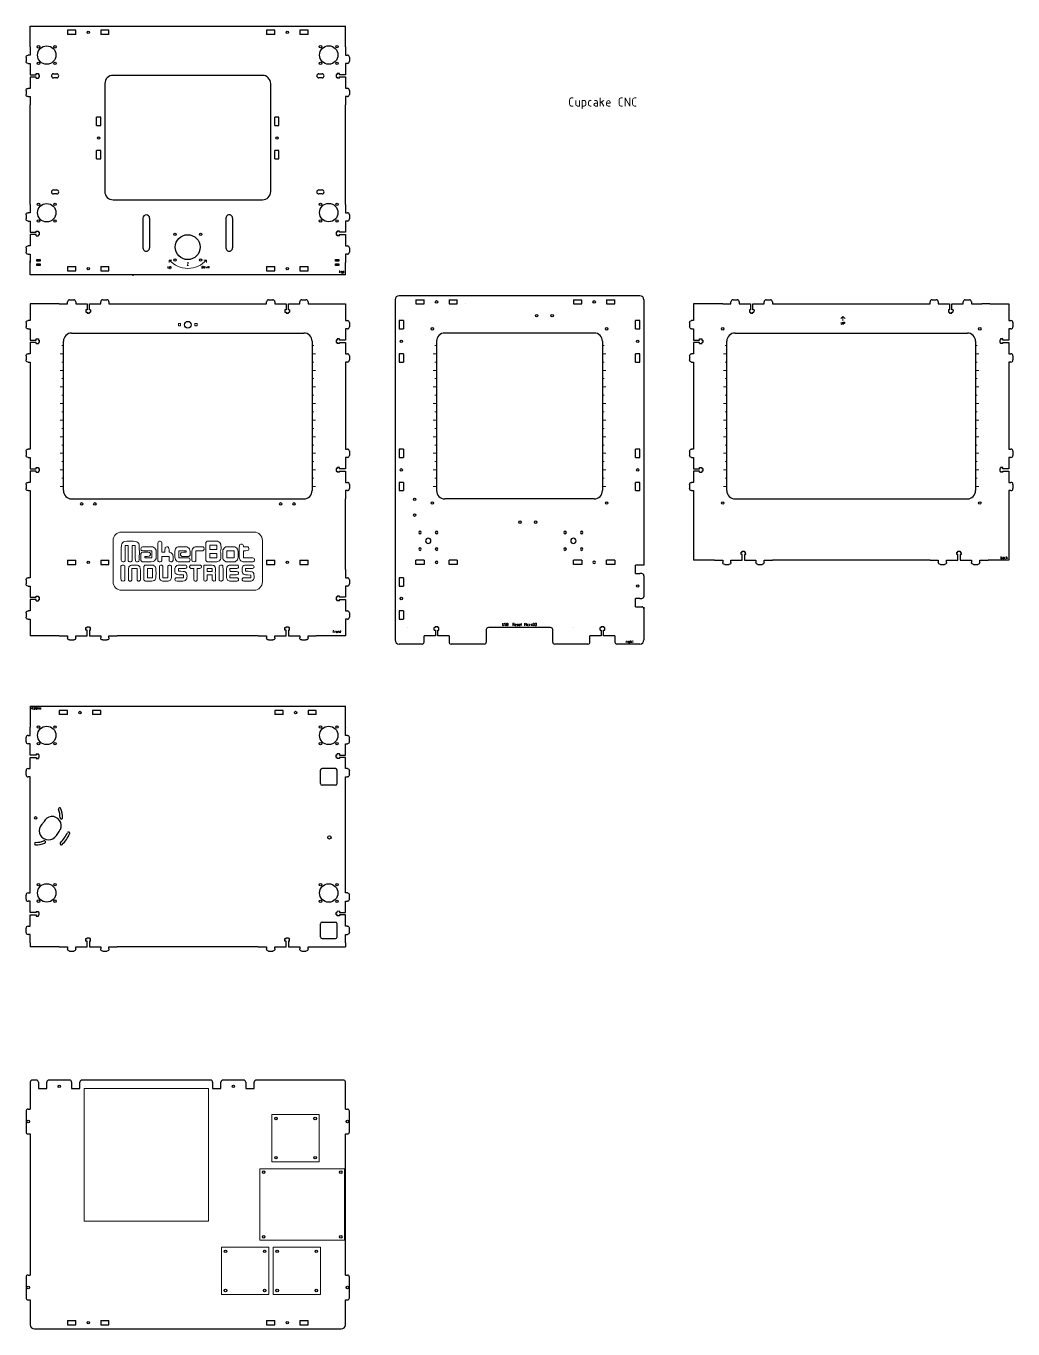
# Model space of a CAD drawing. Header units: millimetres. Extents: x -2490 to 995, y -1001 to 885.
# Drawn here: x -195 to 995, y -1001 to 570 of the extents above; entities that cross this region are included whole.
import ezdxf

# ---------------------------------------------------------------- set-up
doc = ezdxf.new("R2010")
doc.units = ezdxf.units.MM
doc.layers.get('0').update_dxf_attribs({"linetype": 'CONTINUOUS', "lineweight": 25, "true_color": 0x000000})
for name, color, linetype, lineweight, true_color in [('cuts', 7, 'CONTINUOUS', 0, 0x000000), ('Drawings', 1, 'CONTINUOUS', 0, 0xff0000), ('outlines', 4, 'CONTINUOUS', 0, 0x00ffff)]:
    doc.layers.add(name, color=color, linetype=linetype, lineweight=lineweight, true_color=true_color)

# ---------------------------------------------------------------- blocks, each defined once
blk = doc.blocks.new('tgrips')
for p, q in [((0, 0), (10, 0)), ((10, 0), (10, 2.5)), ((12.5, 5), (17.5, 5)), ((20, 2.5), (20, 0)), ((20, 0), (33.6, 0)), ((33.6, 0), (33.6, -7)), ((36.4, -7), (36.4, 0)), ((36.4, 0), (50, 0)), ((50, 0), (50, 2.5)), ((52.5, 5), (57.5, 5)), ((60, 2.5), (60, 0)), ((60, 0), (70, 0)), ((70, 0), (70, 0)), ((32.2, -7), (32.2, -10)), ((33.6, -7), (32.2, -7)), ((32.2, -10), (33.5, -10)), ((33.5, -10), (33.5, -11)), ((33.5, -11), (36.5, -11)), ((37.8, -7), (36.4, -7)), ((36.5, -10), (37.7, -10)), ((36.5, -11), (36.5, -10)), ((37.8, -7), (37.7, -10))]:
    blk.add_line(p, q)
for centre, start, end in [((12.5, 2.5), 90, 180), ((17.5, 2.5), 0, 90), ((52.5, 2.5), 90, 180), ((57.5, 2.5), 0, 90)]:
    blk.add_arc(centre, 2.5, start, end)
blk = doc.blocks.new('bearing hole and guides')
for centre, radius in [((-10, 10), 1.5), ((0, 0), 11.1), ((10, 10), 1.5), ((-10, -10), 1.5), ((10, -10), 1.5)]:
    blk.add_circle(centre, radius)
blk = doc.blocks.new('slot')
for p, q in [((5, 5), (15, 5)), ((5, 5), (5, 0)), ((5, 0), (15, 0)), ((15, 0), (15, 5)), ((45, 5), (45, 0)), ((45, 5), (55, 5)), ((55, 0), (55, 5)), ((45, 0), (55, 0))]:
    blk.add_line(p, q)
blk.add_circle((30, 2.5), 1.5)
blk = doc.blocks.new('m8 holes')
for centre, radius in [((-10, 10), 1.5), ((0, 0), 3.17), ((10, 10), 1.5), ((-10, -10), 1.5), ((10, -10), 1.5)]:
    blk.add_circle(centre, radius)
blk = doc.blocks.new('stepperdriverboardholes')
for centre in [(-23.62, 23.62), (23.62, 23.62), (-23.62, -23.62), (23.62, -23.62)]:
    blk.add_circle(centre, 1.5)
at = {"layer": 'Drawings'}
for p, q in [((28.62, 28.62), (-28.62, 28.62)), ((-28.62, 28.62), (-28.62, -28.62)), ((28.62, -28.62), (28.62, 28.62)), ((-28.62, -28.62), (28.62, -28.62))]:
    blk.add_line(p, q, dxfattribs=at)
blk = doc.blocks.new('magnet_hole')
at = {"layer": 'cuts'}
for p, q in [((-1.37, 1.37), (-1.37, -1.37)), ((1.37, 1.37), (-1.37, 1.37)), ((1.37, -1.37), (1.37, 1.37)), ((-1.37, -1.37), (1.37, -1.37))]:
    blk.add_line(p, q, dxfattribs=at)
blk = doc.blocks.new('swimmer')
blk.add_circle((-10.2, -19.9), 1.5)
blk.add_circle((-10.2, -19.9), 1.5)
blk.add_circle((-10.2, -19.9), 1.5)
for centre, radius, start, end in [((8.3, 19.9), 1.5, 65, 245), ((-10.2, -19.9), 42.3, 45, 65), ((-10.2, -19.9), 45.3, 45, 65), ((-20.8, 9.3), 1.5, 110, 290), ((-10.2, -19.9), 32.5, 90, 110), ((-10.2, -19.9), 29.5, 90, 110), ((-0.9, 0), 11, 65, 245), ((-10.2, 11.1), 1.5, 270, 90), ((5.3, -4.4), 11, 225, 45), ((-10.2, -19.9), 32.9, 45, 65), ((20.8, 11.1), 1.5, 225, 45), ((-10.2, -19.9), 10.9, 45, 65), ((18.9, -9.3), 1.5, 20, 200), ((-10.2, -19.9), 29.5, 0, 20), ((-10.2, -19.9), 32.5, 0, 20), ((20.8, -19.9), 1.5, 180, 0)]:
    blk.add_arc(centre, radius, start, end)

msp = doc.modelspace()

# ---------------------------------------------------------------- linework, layer by layer
for p, q in [((-190, 544.9), (-190, 570)), ((-190, 570), (190, 570)), ((190, 545), (190, 570)), ((-162, 512.4), (-158, 512.4)), ((-158, 507.6), (-162, 507.6)), ((90, 510.6), (-90, 510.6)), ((158, 512.4), (162, 512.4)), ((162, 507.6), (158, 507.6)), ((-100, 500.6), (-100, 370.6)), ((100, 370.6), (100, 500.6)), ((-190, 355), (-190, 474.9)), ((190, 355), (190, 475)), ((-162, 372.4), (-158, 372.4)), ((-158, 367.6), (-162, 367.6)), ((158, 372.4), (162, 372.4)), ((162, 367.6), (158, 367.6)), ((-90, 360.6), (90, 360.6)), ((-54, 338.5), (-54, 302.5)), ((-46, 338.5), (-46, 302.5)), ((46, 338.4), (46, 302.5)), ((54, 338.5), (54, 302.5)), ((-193, 295), (-193, 295)), ((-190, 270), (-190, 287)), ((-182, 286.5), (-182, 288.5)), ((-182, 288.5), (-178, 288.5)), ((-178, 286.5), (-182, 286.5)), ((-182, 281.5), (-182, 283.5)), ((-182, 283.5), (-178, 283.5)), ((-178, 288.5), (-178, 286.5)), ((-178, 283.5), (-178, 281.5)), ((178, 286.5), (178, 288.5)), ((178, 288.5), (182, 288.5)), ((182, 286.5), (178, 286.5)), ((178, 281.5), (178, 283.5)), ((178, 283.5), (182, 283.5)), ((182, 288.5), (182, 286.5)), ((182, 283.5), (182, 281.5)), ((190, 270), (190, 285)), ((190, 270), (-190, 270)), ((-178, 281.5), (-182, 281.5)), ((-157, 270.1), (-157, 270.1)), ((182, 281.5), (178, 281.5)), ((250, 240), (250, -170)), ((545, 245), (255, 245)), ((550, 240), (550, -80)), ((-190, 235), (-190, 225)), ((-155, 235), (-190, 235)), ((-85, 235), (85, 235)), ((155, 235), (157.3, 235)), ((155, 235), (190, 235)), ((190, 235), (190, 225)), ((335, 235), (335, 235)), ((610, 235), (610, 225)), ((633, 235), (610, 235)), ((645, 235), (633, 235)), ((715, 235), (885, 235)), ((955, 235), (957.3, 235)), ((967, 235), (957.3, 235)), ((967, 235), (990, 235)), ((990, 235), (990, 225)), ((990, 223), (990, 215)), ((-150, 10), (-150, 190)), ((-140, 200), (140, 200)), ((150, 190), (150, 10)), ((300, 190), (300, 10)), ((490, 200), (310, 200)), ((500, 190), (500, 10)), ((650, 10), (650, 190)), ((660, 200), (940, 200)), ((950, 190), (950, 10)), ((-190, 155), (-190, 70)), ((190, 155), (190, 70)), ((610, 155), (610, 70)), ((990, 155), (990, 70)), ((-190, 0), (-190, -85)), ((-140, 0), (140, 0)), ((610, 0), (610, -74)), ((660, 0), (940, 0)), ((190, -85), (190, 0)), ((490, 0), (310, 0)), ((990, 0), (990, -74)), ((190, -25), (190, -25)), ((635, -74), (610, -74)), ((645, -74), (645, -74)), ((895, -74), (705, -74)), ((990, -74), (965, -74)), ((540, -90), (540, -80)), ((545, -80), (540, -80)), ((540, -90), (545, -90)), ((550, -80), (545, -80)), ((547.5, -90), (545, -90)), ((550, -92.5), (550, -117.5)), ((545, -120), (540, -120)), ((540, -130), (540, -120)), ((545, -120), (547.5, -120)), ((540, -130), (545, -130)), ((545, -130), (547.5, -130)), ((550, -130.5), (550, -170)), ((-190, -155), (-190, -165)), ((190, -155), (190, -165)), ((265, -155), (265, -155)), ((297.2, -158), (297.2, -155)), ((298.5, -155), (297.2, -155)), ((301.5, -154), (298.5, -154)), ((298.5, -154), (298.5, -155)), ((301.5, -155), (301.5, -154)), ((302.7, -155), (301.5, -155)), ((302.7, -158), (302.7, -155)), ((437.5, -155), (362.5, -155)), ((465, -155), (465, -155)), ((497.2, -158), (497.2, -155)), ((498.5, -155), (497.2, -155)), ((501.5, -154), (498.5, -154)), ((498.5, -154), (498.5, -155)), ((501.5, -155), (501.5, -154)), ((502.7, -155), (501.5, -155)), ((502.7, -158), (502.7, -155)), ((-155, -165), (-190, -165)), ((85, -165), (-85, -165)), ((190, -165), (155, -165)), ((285, -172.5), (285, -165)), ((298.6, -165), (285, -165)), ((297.2, -158), (298.6, -158)), ((298.6, -158), (298.6, -165)), ((301.4, -165), (301.4, -158)), ((301.4, -158), (302.7, -158)), ((315, -165), (301.4, -165)), ((315, -165), (315, -172.5)), ((360, -157.5), (360, -172.5)), ((440, -172.5), (440, -157.5)), ((485, -172.5), (485, -165)), ((498.6, -165), (485, -165)), ((497.2, -158), (498.6, -158)), ((498.6, -158), (498.6, -165)), ((501.4, -165), (501.4, -158)), ((501.4, -158), (502.7, -158)), ((515, -165), (501.4, -165)), ((515, -165), (515, -172.5)), ((282.5, -175), (255, -175)), ((357.5, -175), (317.5, -175)), ((482.5, -175), (442.5, -175)), ((545, -175), (517.5, -175)), ((-190, -250), (-190, -275.1)), ((-190, -250), (190, -250)), ((158.8, -250.1), (158.7, -250.1)), ((190, -275.1), (190, -250)), ((191.7, -275), (191.7, -275)), ((160, -343.1), (160, -327.1)), ((178, -325.1), (162, -325.1)), ((180, -343.1), (180, -327.1)), ((-190, -465), (-190, -345.1)), ((178, -345.1), (162, -345.1)), ((190, -464.9), (190, -345.1)), ((160, -528), (160, -512)), ((162, -510), (178, -510)), ((180, -528), (180, -512)), ((162, -530), (178, -530)), ((-190, -535), (-190, -540)), ((-155, -540), (-190, -540)), ((85, -540), (-85, -540)), ((155, -540), (190, -540)), ((190, -534.9), (190, -540)), ((190, -540), (190, -540)), ((-190, -703), (-190, -735.5)), ((-182.5, -700.5), (-187.5, -700.5)), ((-180, -703), (-180, -710.5)), ((-170, -710.5), (-170, -703)), ((-142.5, -700.5), (-167.5, -700.5)), ((-140, -703), (-140, -710.5)), ((-130, -710.5), (-130, -703)), ((27.5, -700.5), (-127.5, -700.5)), ((30, -703), (30, -710.5)), ((40, -710.5), (40, -703)), ((67.5, -700.5), (42.5, -700.5)), ((70, -703), (70, -710.5)), ((80, -710.5), (80, -703)), ((188, -700.5), (82.5, -700.5)), ((190, -735.5), (190, -702.5)), ((-180, -710.5), (-170, -710.5)), ((-140, -710.5), (-130, -710.5)), ((30, -710.5), (40, -710.5)), ((70, -710.5), (80, -710.5)), ((-195, -738), (-195, -763)), ((-192.5, -735.5), (-190, -735.5)), ((190, -735.5), (192.5, -735.5)), ((195, -763), (195, -738)), ((-192.5, -765.5), (-190, -765.5)), ((-190, -765.5), (-190, -935.5)), ((190, -935.5), (190, -765.5)), ((190, -765.5), (192.5, -765.5)), ((-195, -938), (-195, -963)), ((-192.5, -935.5), (-190, -935.5)), ((190, -935.5), (192.5, -935.5)), ((195, -963), (195, -938)), ((-192.5, -965.5), (-190, -965.5)), ((-190, -965.5), (-190, -995.5)), ((190, -995.5), (190, -965.5)), ((190, -965.5), (192.5, -965.5)), ((-185, -1000.5), (185, -1000.5))]:
    msp.add_line(p, q)
for centre, radius in [((-15.5, 319), 1.5), ((0, 303.5), 15), ((15.5, 319), 1.5), ((-15.5, 288), 1.5), ((15.5, 288), 1.5), ((420.6, 221), 1.5), ((439.4, 221), 1.5), ((0, 210), 4), ((295, 205), 1.5), ((505, 205), 1.5), ((645, 205), 1.5), ((955, 205), 1.5), ((273.5, -0.5), 1.5), ((-128, -6), 1.5), ((-112, -6), 1.5), ((112, -6), 1.5), ((128, -6), 1.5), ((295, -5), 1.5), ((505, -5), 1.5), ((645, -5), 1.5), ((955, -5), 1.5), ((273.5, -19.5), 1.5), ((400.6, -28), 1.5), ((419.4, -28), 1.5), ((542.5, -105), 1.5), ((170.8, -408.1), 2), ((-155, -708), 1.5), ((55, -708), 1.5), ((-192.5, -750.5), 1.5), ((192.5, -750.5), 1.5), ((91.5, -811.5), 1.5), ((184.5, -811.5), 1.5), ((91.5, -889.5), 1.5), ((184.5, -889.5), 1.5), ((-192.5, -950.5), 1.5), ((192.5, -950.5), 1.5)]:
    msp.add_circle(centre, radius)
for centre, radius, start, end in [((-162, 510), 2.4, 90, 270), ((-158, 510), 2.4, 270, 90), ((-90, 500.6), 10, 90, 179.9988), ((90, 500.6), 10, 359.9988, 90), ((158, 510), 2.4, 90, 270), ((162, 510), 2.4, 270, 90), ((-162, 370), 2.4, 90, 270), ((-158, 370), 2.4, 270, 90), ((-90, 370.6), 10, 179.9988, 270), ((90, 370.6), 10, 270, 359.9988), ((158, 370), 2.4, 90, 270), ((162, 370), 2.4, 270, 90), ((-50, 338.5), 4, 0.0087, 179.3265), ((50, 338.5), 4, 0.0087, 180.6897), ((-50, 302.5), 4, 180.0081, 0.0087), ((50, 302.5), 4, 180, 0.0087), ((255, 240), 5, 90, 180), ((545, 240), 5, 0, 90), ((-140, 190), 10, 90, 180), ((140, 190), 10, 0, 90), ((310, 190), 10, 90, 180), ((490, 190), 10, 0, 90), ((660, 190), 10, 90, 180), ((940, 190), 10, 0, 90), ((-140, 10), 10, 180, 270), ((140, 10), 10, 270, 0), ((310, 10), 10, 180, 270), ((490, 10), 10, 270, 0), ((660, 10), 10, 180, 270), ((940, 10), 10, 270, 0), ((547.5, -92.5), 2.5, 0, 90), ((547.5, -117.5), 2.5, 270.3318, 0), ((547.5, -132.5), 2.5, 0, 90), ((362.5, -157.5), 2.5, 90, 180), ((437.5, -157.5), 2.5, 0, 90), ((255, -170), 5, 180, 270), ((282.5, -172.5), 2.5, 270, 0), ((317.5, -172.5), 2.5, 180, 270), ((357.5, -172.5), 2.5, 270, 0), ((442.5, -172.5), 2.5, 180, 270), ((482.5, -172.5), 2.5, 270, 0), ((517.5, -172.5), 2.5, 180, 270), ((545, -170), 5, 270, 0), ((162, -327.1), 2, 90, 180), ((178, -327.1), 2, 0, 90), ((162, -343.1), 2, 180, 270), ((178, -343.1), 2, 270, 0), ((162, -512), 2, 90, 180), ((178, -512), 2, 0, 90), ((162, -528), 2, 180, 270), ((178, -528), 2, 270, 0), ((-187.5, -703), 2.5, 90, 179.9809), ((-182.5, -703), 2.5, 359.9993, 90), ((-167.5, -703), 2.5, 90, 179.9993), ((-142.5, -703), 2.5, 359.9993, 90), ((-127.5, -703), 2.5, 90, 179.9993), ((27.5, -703), 2.5, 359.9993, 90), ((42.5, -703), 2.5, 90, 179.9993), ((67.5, -703), 2.5, 359.9993, 90), ((82.5, -703), 2.5, 90, 179.9993), ((188, -702.5), 2, 360, 90), ((-192.5, -738), 2.5, 90, 179.999), ((192.5, -738), 2.5, 0, 90), ((-192.5, -763), 2.5, 179.999, 270), ((192.5, -763), 2.5, 270, 0), ((-192.5, -938), 2.5, 90, 179.999), ((192.5, -938), 2.5, 0, 90), ((-192.5, -963), 2.5, 179.999, 270), ((192.5, -963), 2.5, 270, 0), ((-185, -995.5), 5, 180, 270), ((185, -995.5), 5, 270, 0)]:
    msp.add_arc(centre, radius, start, end)
at = {"layer": 'Drawings'}
for p, q in [((460.4, 481.2), (460.4, 475.8)), ((464.7, 483.4), (462.5, 483.4)), ((462.5, 473.6), (464.7, 473.6)), ((468, 480.2), (468, 475.3)), ((469.6, 473.6), (472.3, 473.6)), ((472.3, 473.6), (472.3, 480.2)), ((478.3, 480.2), (475.6, 480.2)), ((475.6, 480.2), (475.6, 470.4)), ((475.6, 473.6), (478.3, 473.6)), ((480, 475.3), (480, 478.5)), ((483.2, 478.5), (483.2, 475.3)), ((486.5, 480.2), (484.9, 480.2)), ((484.9, 473.6), (486.5, 473.6)), ((490.3, 480.2), (492.5, 480.2)), ((491.4, 476.9), (494.1, 476.9)), ((494.1, 473.6), (491.4, 473.6)), ((494.1, 478.5), (494.1, 473.6)), ((497.4, 483.4), (497.4, 473.6)), ((497.4, 477.4), (501.7, 480.2)), ((498.8, 478.3), (501.7, 473.6)), ((505, 478), (505, 475.3)), ((505, 476.9), (509.4, 476.9)), ((506.6, 473.6), (509.4, 473.6)), ((509.4, 476.9), (509.4, 478)), ((520, 481.2), (520, 475.8)), ((524.3, 483.4), (522.2, 483.4)), ((522.2, 473.6), (524.3, 473.6)), ((527.6, 473.6), (527.6, 483.4)), ((527.6, 483.4), (533, 473.6)), ((533, 473.6), (533, 483.4)), ((536.3, 481.2), (536.3, 475.8)), ((540.7, 483.4), (538.5, 483.4)), ((538.5, 473.6), (540.7, 473.6)), ((-19.3, 288), (-22.3, 288)), ((-22.3, 288), (-22.3, 285)), ((-0.7, 284.5), (0.9, 284.5)), ((0.9, 284.5), (-0.7, 281.5)), ((19.5, 288), (22.5, 288)), ((22.5, 288), (22.5, 285)), ((-65.6, 269.5), (-66.5, 269.5)), ((-23.9, 280), (-23.9, 278.5)), ((-23.4, 278), (-22.6, 278)), ((-22.6, 278), (-22.6, 280)), ((-20.7, 280), (-21.6, 280)), ((-21.6, 280), (-21.6, 277)), ((-21.6, 278), (-20.7, 278)), ((-20.2, 278.5), (-20.2, 279.5)), ((-0.7, 281.5), (0.9, 281.5)), ((16.9, 278.6), (16.9, 279.6)), ((17.4, 280.1), (18.2, 280.1)), ((18.2, 278.1), (17.4, 278.1)), ((18.2, 281.1), (18.2, 278.1)), ((19.2, 279.5), (19.2, 278.8)), ((20.6, 278.8), (20.6, 279.5)), ((21.6, 280.1), (22.1, 278.1)), ((22.1, 278.1), (22.6, 279.5)), ((22.6, 279.5), (23.1, 278.1)), ((23.1, 278.1), (23.6, 280.1)), ((24.6, 278.1), (24.6, 280.1)), ((24.6, 280.1), (25.4, 280.1)), ((25.9, 279.6), (25.9, 278.1)), ((182.6, 274.4), (183.6, 274.4)), ((183, 275.4), (183, 272.4)), ((184.6, 273.7), (184.6, 273)), ((186, 273), (186, 273.7)), ((187.8, 274.4), (187, 274.4)), ((187, 274.4), (187, 271.4)), ((187, 272.4), (187.8, 272.4)), ((188.3, 272.9), (188.3, 273.9)), ((790, 219.8), (787.5, 217.3)), ((787.8, 213.2), (787.8, 211.1)), ((789.5, 211.1), (789.5, 213.2)), ((790, 214.8), (790, 219.8)), ((790, 219.8), (792.5, 217.3)), ((790.5, 213.2), (791.5, 213.2)), ((790.5, 210.2), (790.5, 213.2)), ((791.5, 211.6), (790.5, 211.6)), ((792.2, 212.6), (792.2, 212.3)), ((-150, 175), (-154, 175)), ((-150, 185), (-152, 185)), ((152, 185), (150, 185)), ((154, 175), (150, 175)), ((300, 175), (296, 175)), ((300, 185), (298, 185)), ((502, 185), (500, 185)), ((504, 175), (500, 175)), ((650, 175), (646, 175)), ((650, 185), (648, 185)), ((952, 185), (950, 185)), ((954, 175), (950, 175)), ((-150, 165), (-152, 165)), ((152, 165), (150, 165)), ((300, 165), (298, 165)), ((502, 165), (500, 165)), ((650, 165), (648, 165)), ((952, 165), (950, 165)), ((-150, 155), (-154, 155)), ((-150, 145), (-152, 145)), ((154, 155), (150, 155)), ((152, 145), (150, 145)), ((300, 155), (296, 155)), ((300, 145), (298, 145)), ((504, 155), (500, 155)), ((502, 145), (500, 145)), ((650, 155), (646, 155)), ((650, 145), (648, 145)), ((954, 155), (950, 155)), ((952, 145), (950, 145)), ((-150, 135), (-154, 135)), ((154, 135), (150, 135)), ((300, 135), (296, 135)), ((504, 135), (500, 135)), ((650, 135), (646, 135)), ((954, 135), (950, 135)), ((-150, 115), (-154, 115)), ((-150, 125), (-152, 125)), ((152, 125), (150, 125)), ((154, 115), (150, 115)), ((300, 115), (296, 115)), ((300, 125), (298, 125)), ((502, 125), (500, 125)), ((504, 115), (500, 115)), ((650, 115), (646, 115)), ((650, 125), (648, 125)), ((952, 125), (950, 125)), ((954, 115), (950, 115)), ((-150, 95), (-154, 95)), ((-150, 105), (-152, 105)), ((152, 105), (150, 105)), ((154, 95), (150, 95)), ((300, 95), (296, 95)), ((300, 105), (298, 105)), ((502, 105), (500, 105)), ((504, 95), (500, 95)), ((650, 95), (646, 95)), ((650, 105), (648, 105)), ((952, 105), (950, 105)), ((954, 95), (950, 95)), ((-150, 85), (-152, 85)), ((152, 85), (150, 85)), ((300, 85), (298, 85)), ((502, 85), (500, 85)), ((650, 85), (648, 85)), ((952, 85), (950, 85)), ((-150, 75), (-154, 75)), ((-150, 65), (-152, 65)), ((154, 75), (150, 75)), ((152, 65), (150, 65)), ((300, 75), (296, 75)), ((300, 65), (298, 65)), ((504, 75), (500, 75)), ((502, 65), (500, 65)), ((650, 75), (646, 75)), ((650, 65), (648, 65)), ((954, 75), (950, 75)), ((952, 65), (950, 65)), ((-150, 55), (-154, 55)), ((154, 55), (150, 55)), ((300, 55), (296, 55)), ((504, 55), (500, 55)), ((650, 55), (646, 55)), ((954, 55), (950, 55)), ((-150, 35), (-154, 35)), ((-150, 45), (-152, 45)), ((152, 45), (150, 45)), ((154, 35), (150, 35)), ((300, 35), (296, 35)), ((300, 45), (298, 45)), ((502, 45), (500, 45)), ((504, 35), (500, 35)), ((650, 35), (646, 35)), ((650, 45), (648, 45)), ((952, 45), (950, 45)), ((954, 35), (950, 35)), ((-150, 25), (-152, 25)), ((152, 25), (150, 25)), ((300, 25), (298, 25)), ((502, 25), (500, 25)), ((650, 25), (648, 25)), ((952, 25), (950, 25)), ((-150, 15), (-154, 15)), ((154, 15), (150, 15)), ((300, 15), (296, 15)), ((504, 15), (500, 15)), ((650, 15), (646, 15)), ((954, 15), (950, 15)), ((-80, -40), (80, -40)), ((-90, -100), (-90, -50)), ((-73.6, -56.1), (-75.4, -56.1)), ((-75.4, -56.1), (-75.4, -65.2)), ((-71.8, -56.1), (-73.6, -56.1)), ((-71.7, -65.4), (-71.8, -56.1)), ((-65.1, -56.1), (-66.9, -56.1)), ((-66.9, -56.1), (-66.9, -65.4)), ((-63.3, -56.1), (-65.1, -56.1)), ((-63.3, -65.2), (-63.3, -56.1)), ((-43.2, -62.5), (-49.4, -62.4)), ((-48.3, -57.6), (-42, -57.7)), ((-43.2, -66.8), (-43.2, -62.5)), ((-42, -57.7), (-40.8, -58.4)), ((-38.9, -60.4), (-38.2, -61.6)), ((-38.2, -61.6), (-38.2, -66.7)), ((-31.1, -59), (-31.1, -64.3)), ((-27.5, -64.3), (-27.5, -61.7)), ((-6.3, -62.5), (-10.7, -62.5)), ((-10.7, -62.5), (-10.7, -66.7)), ((-1.9, -62.5), (-6.3, -62.5)), ((-1.9, -63.4), (-1.9, -62.5)), ((14.2, -62.5), (9.9, -62.5)), ((9.9, -62.5), (9.9, -68.6)), ((21.6, -52.5), (22.4, -51.7)), ((21.6, -63.4), (21.6, -52.5)), ((22.4, -51.7), (23.1, -51)), ((23.1, -51), (29.1, -50.9)), ((30.9, -55.8), (26.7, -55.8)), ((26.7, -55.8), (26.7, -58.4)), ((26.7, -58.4), (26.7, -60.9)), ((26.7, -60.9), (30.9, -60.9)), ((35.2, -55.8), (30.9, -55.8)), ((30.9, -60.9), (35.2, -60.9)), ((35.2, -58.4), (35.2, -55.8)), ((35.2, -60.9), (35.2, -58.4)), ((35.2, -58.4), (35.2, -58.4)), ((39.5, -62.5), (38.9, -63.4)), ((47.2, -62.6), (47.1, -66.8)), ((51.5, -62.6), (47.2, -62.6)), ((55.8, -62.5), (51.5, -62.6)), ((55.8, -66.7), (55.8, -62.5)), ((67.1, -56.5), (67.2, -57.6)), ((69.9, -62.5), (67.1, -62.5)), ((67.1, -62.5), (67.1, -66.8)), ((67.2, -57.6), (69.9, -57.6)), ((90, -50), (90, -100)), ((-79.1, -75.6), (-79.1, -75.6)), ((-71.7, -74.7), (-71.7, -65.4)), ((-70.9, -75.3), (-71.7, -74.7)), ((-67, -74.7), (-67.7, -75.3)), ((-66.9, -65.4), (-67, -74.7)), ((-56.6, -65.7), (-55.9, -65)), ((-56.6, -70.1), (-56.6, -65.7)), ((-56.6, -74.4), (-56.6, -70.1)), ((-55.8, -75.1), (-56.6, -74.4)), ((-55.9, -65), (-55.2, -64.3)), ((-55.1, -75.9), (-55.8, -75.1)), ((-55.8, -75.1), (-55.8, -75.1)), ((-55.2, -64.3), (-50.7, -64.3)), ((-48.9, -75.9), (-55.1, -75.9)), ((-49, -69.2), (-51.7, -69.2)), ((-51.7, -69.2), (-51.7, -70.1)), ((-51.7, -70.1), (-51.7, -71)), ((-51.7, -71), (-47.4, -71)), ((-47.4, -71), (-43.2, -71)), ((-43.2, -71), (-43.2, -66.8)), ((-38.2, -71.9), (-38.9, -73.1)), ((-38.2, -66.7), (-38.2, -71.9)), ((-36.1, -74.7), (-36.1, -63.4)), ((-35.4, -75.3), (-36.1, -74.7)), ((-35.4, -75.3), (-35.4, -75.3)), ((-31.1, -64.3), (-29.3, -64.3)), ((-26.8, -69.2), (-31.1, -69.2)), ((-31.1, -69.2), (-31.1, -71.4)), ((-29.3, -64.3), (-27.5, -64.3)), ((-22.6, -69.2), (-26.8, -69.2)), ((-22.6, -71.6), (-22.6, -69.2)), ((-17.6, -74.3), (-18.4, -75.1)), ((-17.7, -70.9), (-17.6, -74.3)), ((-12.4, -75.4), (-12.4, -75.4)), ((-10.7, -66.7), (-10.7, -71)), ((-10.7, -71), (-4.7, -71)), ((-7.3, -69.3), (-8, -68.6)), ((-3, -69.3), (-7.3, -69.3)), ((-4.6, -64.3), (-1.9, -64.3)), ((1.4, -69.3), (-3, -69.3)), ((-1.9, -64.3), (-1.9, -63.4)), ((2.1, -68.6), (1.4, -69.3)), ((6, -75.6), (6, -75.6)), ((9.8, -74.7), (9.1, -75.3)), ((9.9, -68.6), (9.8, -74.7)), ((21.6, -74.4), (21.6, -63.4)), ((22.5, -75.1), (21.6, -74.4)), ((23.3, -75.9), (22.5, -75.1)), ((22.5, -75.1), (22.5, -75.1)), ((29.6, -75.9), (23.3, -75.9)), ((30.9, -65.8), (26.7, -65.8)), ((26.7, -65.8), (26.7, -68.4)), ((26.7, -68.4), (26.7, -71)), ((26.7, -71), (30.9, -71)), ((35.2, -65.8), (30.9, -65.8)), ((30.9, -71), (35.2, -71)), ((35.2, -68.4), (35.2, -65.8)), ((35.2, -71), (35.2, -68.4)), ((35.2, -68.4), (35.2, -68.4)), ((38.9, -63.4), (39.5, -64.3)), ((45.3, -75.4), (45.3, -75.4)), ((47.1, -66.8), (47, -71)), ((47, -71), (51.4, -71)), ((51.4, -71), (55.8, -71)), ((57, -75.8), (51.7, -75.8)), ((55.8, -71), (55.8, -66.7)), ((55.8, -66.7), (55.8, -66.7)), ((58.1, -75.1), (57, -75.8)), ((65.7, -75.6), (65.7, -75.6)), ((67.1, -66.8), (67.1, -71)), ((67.1, -71), (73.2, -71.1)), ((980.4, -69.2), (980.4, -72.2)), ((981.2, -70.2), (980.4, -70.2)), ((980.4, -72.2), (981.2, -72.2)), ((981.7, -71.7), (981.7, -70.7)), ((982.9, -70.2), (983.6, -70.2)), ((983.2, -71.2), (984.1, -71.2)), ((984.1, -72.2), (983.2, -72.2)), ((984.1, -70.7), (984.1, -72.2)), ((985.1, -70.7), (985.1, -71.7)), ((986.1, -70.2), (985.6, -70.2)), ((985.6, -72.2), (986.1, -72.2)), ((987.1, -69.2), (987.1, -72.2)), ((987.1, -71.1), (988.4, -70.2)), ((987.5, -70.8), (988.4, -72.2)), ((-80.6, -81), (-79.9, -80.4)), ((-80.6, -89.3), (-80.6, -81)), ((-76.6, -80.3), (-75.9, -80.8)), ((-75.9, -80.8), (-75.9, -89.4)), ((-75.9, -89.4), (-75.9, -98)), ((-71.5, -97.8), (-71.5, -90.4)), ((-64.3, -83.9), (-67.4, -83.9)), ((-67.4, -83.9), (-67.4, -90.9)), ((-67.4, -90.9), (-67.4, -97.8)), ((-61.2, -83.9), (-64.3, -83.9)), ((-61.2, -90.9), (-61.2, -83.9)), ((-61.2, -97.8), (-61.2, -90.9)), ((-57.1, -90.6), (-57.1, -97.8)), ((-52.8, -97.9), (-52.9, -90.2)), ((-45.6, -83.9), (-48.6, -83.9)), ((-48.6, -83.9), (-48.6, -89.4)), ((-48.6, -89.4), (-48.6, -95)), ((-42.7, -83.9), (-45.6, -83.9)), ((-42.7, -89.4), (-42.7, -83.9)), ((-42.7, -95), (-42.7, -89.4)), ((-42.7, -89.4), (-42.7, -89.4)), ((-34.2, -81), (-33.5, -80.4)), ((-34.2, -88.3), (-34.2, -81)), ((-30.7, -80.4), (-30, -81)), ((-30, -81), (-30, -88)), ((-30, -88), (-30, -95)), ((-23.9, -81), (-23.2, -80.4)), ((-23.9, -88), (-23.9, -81)), ((-23.9, -95), (-23.9, -88)), ((-20.4, -80.4), (-19.7, -81)), ((-19.7, -81), (-19.7, -88.3)), ((-6.9, -83.9), (-11.2, -83.9)), ((-11.2, -83.9), (-11.2, -85.6)), ((-11.2, -85.6), (-11.2, -87.2)), ((-11.2, -87.2), (-8.2, -87.2)), ((-5.3, -91.6), (-8.2, -91.6)), ((-5.3, -93.3), (-5.3, -91.6)), ((-5.3, -95), (-5.3, -93.3)), ((7.3, -83.9), (5.2, -83.8)), ((7.3, -90.9), (7.3, -83.9)), ((7.3, -97.8), (7.3, -90.9)), ((13.1, -83.9), (11.5, -83.9)), ((11.5, -83.9), (11.5, -90.9)), ((11.5, -90.9), (11.5, -97.8)), ((19.2, -88.9), (19.2, -79.8)), ((19.2, -79.8), (24.7, -79.8)), ((19.2, -98), (19.2, -88.9)), ((26.4, -83.9), (23.3, -83.9)), ((23.3, -83.9), (23.3, -85.7)), ((23.3, -85.7), (23.3, -87.5)), ((23.3, -87.5), (26.3, -87.4)), ((26.4, -91.6), (23.3, -91.6)), ((23.3, -91.6), (23.3, -94.7)), ((26.3, -87.4), (29.4, -87.4)), ((29.5, -83.9), (26.4, -83.9)), ((29.5, -91.6), (26.4, -91.6)), ((29.4, -85.6), (29.5, -83.9)), ((29.4, -87.4), (29.4, -85.6)), ((29.4, -85.6), (29.4, -85.6)), ((29.5, -94.7), (29.5, -91.6)), ((42.6, -89.6), (42.6, -97.6)), ((55.4, -83.9), (50.9, -83.9)), ((50.9, -83.9), (50.9, -85.6)), ((50.9, -85.6), (51, -87.4)), ((51, -91.5), (50.9, -93.2)), ((50.9, -93.2), (50.9, -95)), ((51, -87.4), (55.7, -87.5)), ((55.6, -91.4), (51, -91.5)), ((73.9, -83.9), (69.7, -83.9)), ((69.7, -83.9), (69.7, -85.6)), ((69.7, -85.6), (69.7, -87.2)), ((69.7, -87.2), (72.9, -87.2)), ((75.9, -91.7), (72.2, -91.6)), ((75.9, -93.3), (75.9, -91.7)), ((75.9, -95), (75.9, -93.3)), ((-79.4, -98.8), (-79.4, -98.8)), ((-75.9, -98), (-76.6, -98.6)), ((-70.9, -98.5), (-71.5, -97.8)), ((-70.9, -98.5), (-70.9, -98.5)), ((-67.4, -97.8), (-68, -98.5)), ((-60.6, -98.5), (-61.2, -97.8)), ((-57.1, -97.8), (-57.7, -98.5)), ((-52.1, -98.5), (-52.8, -97.9)), ((-52.1, -98.5), (-52.1, -98.5)), ((-48.6, -95), (-45.6, -95)), ((-45.6, -95), (-42.7, -95)), ((-31.9, -98.5), (-31.9, -98.5)), ((-30, -95), (-26.9, -95)), ((-26.9, -95), (-23.9, -95)), ((-14.6, -98.8), (-14.6, -98.8)), ((-9.5, -95), (-5.3, -95)), ((8, -98.5), (7.3, -97.8)), ((8, -98.5), (8, -98.5)), ((11.5, -97.8), (10.8, -98.5)), ((19.9, -98.6), (19.2, -98)), ((19.9, -98.6), (19.9, -98.6)), ((38.9, -98.8), (38.9, -98.8)), ((42.6, -97.6), (41.9, -98.3)), ((49.1, -98.5), (49.1, -98.5)), ((50.9, -95), (55.4, -95)), ((66.3, -98.6), (66.3, -98.6)), ((71.4, -95), (75.9, -95)), ((80, -110), (-80, -110)), ((379.5, -149.8), (379.5, -152)), ((381.2, -152), (381.2, -149.8)), ((382.5, -151.1), (383.5, -151.5)), ((384.8, -152.8), (384.8, -149.8)), ((384.8, -149.8), (385.7, -149.8)), ((384.8, -151.1), (385.7, -151.1)), ((385.7, -152.8), (384.8, -152.8)), ((386.5, -151.9), (386.5, -152)), ((392, -152.8), (392, -149.8)), ((392, -149.8), (393, -149.8)), ((393, -151.5), (392, -151.5)), ((393, -151.5), (393.7, -152.8)), ((393.7, -150.5), (393.7, -150.8)), ((394.7, -151.5), (394.7, -152.3)), ((394.7, -151.8), (396, -151.8)), ((395.2, -152.8), (396, -152.8)), ((396, -151.8), (396, -151.5)), ((397.3, -151.7), (398.1, -152)), ((399.3, -151.5), (399.3, -152.3)), ((399.3, -151.8), (400.7, -151.8)), ((399.8, -152.8), (400.7, -152.8)), ((400.7, -151.8), (400.7, -151.5)), ((401.7, -150.8), (402.7, -150.8)), ((402, -149.8), (402, -152.8)), ((405.9, -152.8), (405.9, -149.8)), ((405.9, -149.8), (406.9, -151.5)), ((406.9, -151.5), (407.9, -149.8)), ((407.9, -149.8), (407.9, -152.8)), ((408.9, -150), (408.9, -149.8)), ((408.9, -152.8), (408.9, -150.8)), ((409.9, -151.3), (409.9, -152.3)), ((410.9, -150.8), (410.4, -150.8)), ((410.4, -152.8), (410.9, -152.8)), ((411.9, -152.8), (411.9, -150.8)), ((411.9, -150.8), (412.6, -150.8)), ((413.9, -151.5), (413.9, -152.1)), ((415.2, -152.1), (415.2, -151.5)), ((416.6, -151.1), (417.6, -151.5)), ((419.9, -149.8), (418.9, -149.8)), ((418.9, -149.8), (418.9, -152.8)), ((418.9, -152.8), (419.9, -152.8)), ((420.6, -152.1), (420.6, -150.5)), ((175.2, -159.5), (176.2, -159.5)), ((175.5, -161.5), (175.5, -159)), ((176, -158.5), (176.2, -158.5)), ((177.2, -161.5), (177.2, -159.5)), ((177.2, -159.5), (177.8, -159.5)), ((179.2, -160.2), (179.2, -160.8)), ((180.5, -160.8), (180.5, -160.2)), ((181.5, -161.5), (181.5, -159.5)), ((181.5, -159.5), (182.3, -159.5)), ((182.8, -160), (182.8, -161.5)), ((183.8, -159.5), (184.8, -159.5)), ((184.2, -158.5), (184.2, -161.5)), ((528.5, -173.5), (528.5, -171.5)), ((528.5, -171.5), (529.1, -171.5)), ((530.5, -170.6), (530.5, -170.5)), ((530.5, -173.5), (530.5, -171.5)), ((531.5, -172), (531.5, -173)), ((532.8, -171.5), (532, -171.5)), ((532.8, -174), (532.8, -171.5)), ((533.8, -170.5), (533.8, -173.5)), ((533.8, -171.5), (534.6, -171.5)), ((535.1, -172), (535.1, -173.5)), ((536.1, -171.5), (537.1, -171.5)), ((536.5, -170.5), (536.5, -173.5)), ((531.5, -174.5), (532.3, -174.5)), ((532, -173.5), (532.8, -173.5)), ((-187.6, -251.3), (-188.5, -251.3)), ((-187.1, -252.3), (-188.5, -252.3)), ((-188.5, -252.3), (-188.5, -252.6)), ((-187.1, -252.6), (-187.1, -251.8)), ((-185.8, -254.3), (-185.8, -251.6)), ((-184.8, -254.3), (-184.8, -251.3)), ((-184.8, -251.3), (-184, -251.3)), ((-184, -253.3), (-184.8, -253.3)), ((-183.5, -251.8), (-183.5, -252.8)), ((-182.5, -254.3), (-182.5, -251.3)), ((-182.5, -251.3), (-181.6, -251.3)), ((-181.6, -253.3), (-182.5, -253.3)), ((-181.1, -251.8), (-181.1, -252.8)), ((-180.1, -251.3), (-180.1, -253.3)), ((-180.1, -254.1), (-180.1, -254.3)), ((-179.1, -252.8), (-179.1, -251.3)), ((-177.1, -253.3), (-178.6, -253.3)), ((-178.1, -253.3), (-178.1, -251.3)), ((-177.1, -251.3), (-177.1, -253.3))]:
    msp.add_line(p, q, dxfattribs=at)
for centre, radius, start, end in [((462.5, 481.2), 2.18, 90, 180), ((462.5, 475.8), 2.18, 180, 270), ((469.6, 475.3), 1.63, 180, 270), ((478.3, 478.5), 1.63, 0, 90), ((478.3, 475.3), 1.63, 270, 0), ((484.9, 478.5), 1.63, 90, 180), ((484.9, 475.3), 1.63, 180, 270), ((491.4, 475.3), 1.63, 90, 270), ((492.5, 478.5), 1.63, 0, 90), ((507.2, 478), 2.18, 0, 180), ((506.6, 475.3), 1.63, 180, 270), ((522.2, 481.2), 2.18, 90, 180), ((522.2, 475.8), 2.18, 180, 270), ((538.5, 481.2), 2.18, 90, 180), ((538.5, 475.8), 2.18, 180, 270), ((0.1, 308), 30.1, 221.8181, 318.1819), ((-23.4, 278.5), 0.5, 180, 270), ((-20.7, 279.5), 0.5, 360, 90), ((-20.7, 278.5), 0.5, 270, 360), ((17.4, 279.6), 0.5, 90, 180), ((17.4, 278.6), 0.5, 180, 270), ((19.9, 279.5), 0.667, 360, 180), ((19.9, 278.8), 0.667, 180, 360), ((25.4, 279.6), 0.5, 360, 90), ((185.3, 273.7), 0.667, 360, 180), ((185.3, 273), 0.667, 180, 360), ((187.8, 273.9), 0.5, 360, 90), ((187.8, 272.9), 0.5, 270, 360), ((788.7, 211.1), 0.833, 180, 0), ((791.5, 212.6), 0.667, 0, 90), ((791.5, 212.3), 0.667, 270, 0), ((-80, -50), 10, 90, 180), ((80, -50), 10, 0, 90), ((981.2, -70.7), 0.5, 0, 90), ((981.2, -71.7), 0.5, 270, 0), ((983.2, -71.7), 0.5, 90, 270), ((983.6, -70.7), 0.5, 0, 90), ((985.6, -70.7), 0.5, 90, 180), ((985.6, -71.7), 0.5, 180, 270), ((-80, -100), 10, 180, 270), ((80, -100), 10, 270, 0), ((380.3, -152), 0.833, 180, 0), ((382.8, -150.5), 0.667, 90, 243), ((383.2, -150.6), 2.21, 243.1, 270), ((382.8, -152), 2.21, 63.07, 90), ((383.2, -152.1), 0.667, 270, 62.98), ((385.7, -150.5), 0.667, 270, 90), ((385.7, -151.9), 0.8, 0, 90), ((385.7, -152), 0.8, 270, 0), ((393, -150.5), 0.667, 0, 90), ((393, -150.8), 0.667, 270, 0), ((395.3, -151.5), 0.667, 0, 180), ((395.2, -152.3), 0.5, 180, 270), ((397.4, -151.3), 0.4, 108.3, 247.8), ((397.6, -151.5), 1.35, 243.1, 288.3), ((397.7, -152.2), 1.35, 63.1, 108.3), ((397.9, -152.4), 0.4, 288.3, 67.79), ((400, -151.5), 0.667, 0, 180), ((399.8, -152.3), 0.5, 180, 270), ((410.4, -151.3), 0.5, 90, 180), ((410.4, -152.3), 0.5, 180, 270), ((412.6, -151.1), 0.333, 0, 90), ((414.6, -151.5), 0.667, 0, 180), ((414.6, -152.1), 0.667, 180, 0), ((416.9, -150.5), 0.667, 90, 243), ((417.2, -150.6), 2.21, 243.1, 270), ((416.9, -152), 2.21, 63.07, 90), ((417.2, -152.1), 0.667, 270, 62.98), ((419.9, -150.5), 0.667, 0, 90), ((419.9, -152.1), 0.667, 270, 0), ((176, -159), 0.5, 90, 180), ((177.8, -159.8), 0.333, 0, 90), ((179.8, -160.2), 0.667, 0, 180), ((179.8, -160.8), 0.667, 180, 0), ((182.3, -160), 0.5, 0, 90), ((529.1, -171.8), 0.333, 0, 90), ((532, -172), 0.5, 90, 180), ((534.6, -172), 0.5, 0, 90), ((532, -173), 0.5, 180, 270), ((532.3, -174), 0.5, 270, 0), ((-187.8, -252.6), 0.667, 180, 0), ((-187.6, -251.8), 0.5, 0, 90), ((-186.1, -251.6), 0.333, 0, 90), ((-184, -251.8), 0.5, 0, 90), ((-184, -252.8), 0.5, 270, 0), ((-181.6, -251.8), 0.5, 0, 90), ((-181.6, -252.8), 0.5, 270, 0), ((-178.6, -252.8), 0.5, 180, 270)]:
    msp.add_arc(centre, radius, start, end, dxfattribs=at)
for points in [[(-80.3, -65.1), (-80.3, -55.2), (-80.2, -54.4), (-78.7, -52.8)], [(-78.7, -52.8), (-77.1, -51.1), (-76.2, -50.9), (-69.3, -50.9)], [(-69.3, -50.9), (-62.7, -50.9), (-61.7, -51.1), (-60.1, -52.6)], [(-60.1, -52.6), (-58.5, -54.2), (-58.4, -54.9), (-58.4, -64.9)], [(-56.1, -61.8), (-56.6, -61.1), (-56.7, -59.8), (-56.3, -58.8)], [(-56.3, -58.8), (-55.8, -57.7), (-55, -57.6), (-48.3, -57.6)], [(-49.4, -62.4), (-55.6, -62.4), (-55.6, -62.4), (-56.1, -61.8)], [(-40.8, -58.4), (-40, -58.9), (-39.3, -59.6), (-38.9, -60.4)], [(-36.1, -63.4), (-36.1, -52.8), (-36.1, -52.2), (-35.6, -51.7)], [(-35.6, -51.7), (-34.9, -50.9), (-33.5, -50.7), (-32.5, -51.2)], [(-32.5, -51.2), (-31.2, -51.8), (-31.1, -52.8), (-31.1, -59)], [(-27.5, -61.7), (-27.5, -60.3), (-27.3, -58.9), (-27.2, -58.6)], [(-27.2, -58.6), (-26.6, -57.5), (-24.1, -57.3), (-23.2, -58.4)], [(-23.2, -58.4), (-22.8, -58.8), (-22.7, -59.4), (-22.6, -61.6)], [(-22.6, -61.6), (-22.5, -64.2), (-22.5, -64.3), (-22, -64.3)], [(-15.6, -66.7), (-15.6, -61.4), (-15.4, -60.5), (-13.9, -59.1)], [(-13.9, -59.1), (-12.6, -57.8), (-11.3, -57.6), (-6.5, -57.6)], [(-6.5, -57.6), (-1.2, -57.6), (-0.2, -57.8), (1.3, -59.3)], [(1.3, -59.3), (2.7, -60.6), (3, -62.2), (2.9, -65.5)], [(4.8, -67.5), (4.9, -63.1), (5, -61.7), (5.3, -60.9)], [(5.3, -60.9), (5.8, -59.7), (7.6, -58.2), (8.8, -57.9)], [(8.8, -57.9), (10.2, -57.5), (17.8, -57.5), (18.5, -57.9)], [(19.1, -61.9), (18.5, -62.5), (18.4, -62.5), (14.2, -62.5)], [(18.5, -57.9), (19.4, -58.4), (19.7, -58.9), (19.7, -60.1)], [(19.7, -60.1), (19.7, -61), (19.6, -61.4), (19.1, -61.9)], [(29.1, -50.9), (35.9, -50.9), (36.8, -51), (38.3, -52.3)], [(38.3, -52.3), (39.8, -53.8), (40.1, -54.5), (40.1, -58.3)], [(40.1, -58.3), (40.1, -61.4), (40, -61.7), (39.5, -62.5)], [(42.4, -72.1), (42, -70.8), (42.1, -62.7), (42.4, -61.4)], [(42.4, -61.4), (42.8, -60.1), (44.5, -58.3), (45.9, -57.9)], [(45.9, -57.9), (47.3, -57.5), (55.5, -57.5), (56.9, -57.9)], [(56.9, -57.9), (58.4, -58.3), (60, -60), (60.4, -61.5)], [(60.4, -61.5), (60.6, -62.3), (60.7, -64.1), (60.6, -67.4)], [(62.1, -64), (62.1, -59.9), (62.2, -56.1), (62.3, -55.7)], [(62.3, -55.7), (62.7, -54.3), (65.4, -53.8), (66.5, -55)], [(66.5, -55), (66.7, -55.3), (67, -56), (67.1, -56.5)], [(69.9, -57.6), (72.5, -57.7), (72.6, -57.8), (73.2, -58.5)], [(73.2, -61.6), (72.6, -62.3), (72.5, -62.4), (69.9, -62.5)], [(73.2, -58.5), (73.6, -58.9), (73.8, -59.5), (73.8, -60)], [(73.8, -60), (73.8, -60.6), (73.6, -61.2), (73.2, -61.6)], [(-79.1, -75.6), (-80.2, -75), (-80.3, -74.1), (-80.3, -65.1)], [(-75.6, -74.7), (-75.9, -75.7), (-78.1, -76.2), (-79.1, -75.6)], [(-75.4, -65.2), (-75.4, -70.2), (-75.5, -74.5), (-75.6, -74.7)], [(-67.7, -75.3), (-68.7, -76.1), (-70, -76.1), (-70.9, -75.3)], [(-63.1, -74.7), (-63.2, -74.5), (-63.3, -70.2), (-63.3, -65.2)], [(-59.6, -75.6), (-60.7, -76.2), (-62.8, -75.7), (-63.1, -74.7)], [(-58.4, -64.9), (-58.4, -74.1), (-58.5, -75), (-59.6, -75.6)], [(-50.7, -64.3), (-46.3, -64.3), (-46.2, -64.3), (-45.6, -64.9)], [(-45.6, -68.3), (-46.2, -69), (-46.3, -69.1), (-49, -69.2)], [(-38.9, -73.1), (-40.4, -75.7), (-41.2, -75.9), (-48.9, -75.9)], [(-45.6, -64.9), (-44.8, -65.8), (-44.7, -67.3), (-45.6, -68.3)], [(-31.4, -74.5), (-32.1, -76), (-34.1, -76.4), (-35.4, -75.3)], [(-31.1, -71.4), (-31.1, -72.7), (-31.2, -73.9), (-31.4, -74.5)], [(-21.4, -75.6), (-22.3, -75.2), (-22.6, -74.3), (-22.6, -71.6)], [(-22, -64.3), (-20.8, -64.3), (-19.3, -65.3), (-18.5, -66.4)], [(-18.4, -75.1), (-19.2, -76), (-20.2, -76.1), (-21.4, -75.6)], [(-18.5, -66.4), (-17.8, -67.4), (-17.8, -67.7), (-17.7, -70.9)], [(-14.1, -74.2), (-15.4, -72.8), (-15.6, -72), (-15.6, -66.7)], [(-12.4, -75.4), (-12.9, -75.1), (-13.7, -74.6), (-14.1, -74.2)], [(-5, -75.9), (-10.6, -75.9), (-11.5, -75.8), (-12.4, -75.4)], [(-8, -68.6), (-9, -67.7), (-9, -66.1), (-8.1, -65.1)], [(-8.1, -65.1), (-7.4, -64.5), (-7.2, -64.4), (-4.6, -64.3)], [(2.1, -75.3), (1.4, -75.9), (1.4, -75.9), (-5, -75.9)], [(-4.7, -71), (1.4, -71), (1.4, -71), (2.1, -71.6)], [(2.9, -65.5), (2.8, -67.7), (2.8, -68), (2.1, -68.6)], [(2.1, -71.6), (2.7, -72.1), (2.8, -72.4), (2.8, -73.4)], [(2.8, -73.4), (2.8, -74.4), (2.7, -74.8), (2.1, -75.3)], [(6, -75.6), (4.9, -75), (4.7, -73.8), (4.8, -67.5)], [(9.1, -75.3), (8.3, -76), (7.1, -76.1), (6, -75.6)], [(37.2, -75.2), (35.9, -75.9), (35.8, -75.9), (29.6, -75.9)], [(39.2, -73.5), (38.7, -74.2), (38, -74.8), (37.2, -75.2)], [(40, -68.8), (39.9, -72.3), (39.9, -72.5), (39.2, -73.5)], [(39.5, -64.3), (40.1, -65.2), (40.1, -65.4), (40, -68.8)], [(45.3, -75.4), (44, -74.8), (42.8, -73.4), (42.4, -72.1)], [(51.7, -75.8), (47, -75.9), (46.3, -75.9), (45.3, -75.4)], [(59.8, -73.3), (59.5, -73.9), (58.7, -74.7), (58.1, -75.1)], [(60.6, -67.4), (60.6, -72.1), (60.5, -72.2), (59.8, -73.3)], [(62.7, -72.8), (62.1, -71.7), (62.1, -71.3), (62.1, -64)], [(65.7, -75.6), (64.4, -75.1), (63.2, -74.1), (62.7, -72.8)], [(73, -75.8), (68.9, -75.9), (66.2, -75.8), (65.7, -75.6)], [(80, -75.2), (79.5, -75.8), (79.5, -75.8), (73, -75.8)], [(73.2, -71.1), (79.2, -71.1), (79.2, -71.1), (79.9, -71.8)], [(79.9, -71.8), (80.7, -72.5), (80.8, -74.2), (80, -75.2)], [(-80.3, -98.1), (-80.5, -97.8), (-80.6, -94.7), (-80.6, -89.3)], [(-79.9, -80.4), (-79.1, -79.6), (-77.6, -79.5), (-76.6, -80.3)], [(-71.5, -90.4), (-71.5, -83.2), (-71.5, -83), (-70.9, -82)], [(-70.9, -82), (-70.6, -81.3), (-69.9, -80.7), (-69.2, -80.4)], [(-69.2, -80.4), (-68.2, -79.8), (-67.8, -79.8), (-64.4, -79.8)], [(-64.4, -79.8), (-60.5, -79.8), (-59.7, -79.9), (-58.5, -81)], [(-58.5, -81), (-57.2, -82.3), (-57.1, -82.7), (-57.1, -90.6)], [(-52.9, -90.2), (-53, -85.9), (-52.9, -82.1), (-52.8, -81.6)], [(-52.8, -81.6), (-52.8, -81.2), (-52.4, -80.6), (-52.1, -80.3)], [(-52.1, -80.3), (-51.6, -79.8), (-51.2, -79.8), (-46.7, -79.8)], [(-46.7, -79.8), (-41.4, -79.8), (-40.7, -79.9), (-39.5, -81.3)], [(-39.5, -81.3), (-38.4, -82.5), (-38.3, -83.6), (-38.3, -89.4)], [(-38.3, -89.4), (-38.3, -95.3), (-38.4, -96.3), (-39.5, -97.6)], [(-33.6, -96.8), (-34.1, -95.7), (-34.2, -95.5), (-34.2, -88.3)], [(-33.5, -80.4), (-33.1, -80), (-32.6, -79.8), (-32.1, -79.8)], [(-32.1, -79.8), (-31.6, -79.8), (-31.1, -80), (-30.7, -80.4)], [(-23.2, -80.4), (-22.8, -80), (-22.3, -79.8), (-21.8, -79.8)], [(-21.8, -79.8), (-21.3, -79.8), (-20.8, -80), (-20.4, -80.4)], [(-19.7, -88.3), (-19.7, -95.4), (-19.7, -95.7), (-20.3, -96.8)], [(-15.5, -85.7), (-15.5, -82.8), (-15.2, -82), (-14, -80.9)], [(-15, -89.3), (-15.4, -88.5), (-15.5, -87.9), (-15.5, -85.7)], [(-8.2, -91.6), (-12.6, -91.6), (-13.8, -91.2), (-15, -89.3)], [(-14, -80.9), (-13, -79.9), (-12.1, -79.8), (-7.1, -79.8)], [(-8.2, -87.2), (-6.5, -87.2), (-4.7, -87.4), (-4.1, -87.5)], [(-7.1, -79.8), (-2.8, -79.8), (-2.2, -79.8), (-1.7, -80.2)], [(-1.8, -83.3), (-2.5, -83.9), (-2.6, -83.9), (-6.9, -83.9)], [(-4.1, -87.5), (-2.8, -87.9), (-1.6, -89.2), (-1.2, -90.5)], [(-1.7, -80.2), (-0.8, -81), (-0.8, -82.5), (-1.8, -83.3)], [(-1.2, -90.5), (-0.8, -91.7), (-0.8, -94.8), (-1.2, -96)], [(2.7, -83.1), (1.9, -82.2), (2, -81), (2.9, -80.3)], [(5.2, -83.8), (3.4, -83.8), (3.1, -83.7), (2.7, -83.1)], [(2.9, -80.3), (3.5, -79.8), (3.9, -79.8), (9.4, -79.8)], [(9.4, -79.8), (14.1, -79.8), (15.3, -79.8), (15.8, -80.1)], [(15.4, -83.6), (15.1, -83.8), (14, -83.9), (13.1, -83.9)], [(15.8, -80.1), (16.9, -80.9), (16.7, -83), (15.4, -83.6)], [(24.7, -79.8), (29.9, -79.8), (30.2, -79.8), (31.3, -80.4)], [(31.3, -80.4), (33, -81.2), (33.6, -82.6), (33.6, -85.4)], [(33.2, -88.5), (32.9, -89.3), (32.9, -89.5), (33.3, -90.3)], [(33.6, -85.4), (33.6, -86.7), (33.5, -87.9), (33.2, -88.5)], [(33.3, -90.3), (33.6, -91), (33.6, -91.8), (33.6, -94.6)], [(38, -97.9), (37.7, -97.2), (37.6, -82.2), (37.9, -81.1)], [(37.9, -81.1), (38.2, -80), (40.1, -79.4), (41.4, -80)], [(41.4, -80), (42.6, -80.6), (42.6, -81.1), (42.6, -89.6)], [(46.8, -89.4), (46.8, -83.5), (46.8, -83.2), (47.3, -82.1)], [(47.4, -96.8), (46.8, -95.7), (46.8, -95.4), (46.8, -89.4)], [(47.3, -82.1), (47.8, -81.2), (48.2, -80.8), (49.1, -80.3)], [(49.1, -80.3), (50.2, -79.8), (50.6, -79.8), (55.2, -79.8)], [(55.2, -79.8), (59.8, -79.8), (60.2, -79.8), (60.7, -80.3)], [(60.5, -83.4), (59.9, -83.8), (59.5, -83.9), (55.4, -83.9)], [(61.2, -89.6), (61.2, -91.2), (60.9, -91.3), (55.6, -91.4)], [(55.7, -87.5), (61, -87.6), (61.2, -87.7), (61.2, -89.6)], [(60.7, -80.3), (61.5, -81.1), (61.4, -82.7), (60.5, -83.4)], [(65.7, -85.7), (65.7, -82.1), (65.9, -81.6), (67.5, -80.4)], [(66.3, -89.7), (65.8, -89.1), (65.7, -88.7), (65.7, -85.7)], [(72.2, -91.6), (68.2, -91.5), (67.4, -91.2), (66.3, -89.7)], [(67.5, -80.4), (68.1, -79.9), (68.6, -79.9), (73.4, -79.8)], [(72.9, -87.2), (77.3, -87.3), (78.5, -87.8), (79.5, -89.9)], [(73.4, -79.8), (77.6, -79.7), (78.6, -79.8), (79.1, -80.1)], [(78.8, -83.6), (78.4, -83.8), (76.6, -83.9), (73.9, -83.9)], [(79.1, -80.1), (80.3, -80.9), (80.1, -83), (78.8, -83.6)], [(79.5, -89.9), (80.1, -91.2), (80.2, -95.1), (79.7, -96.3)], [(-79.4, -98.8), (-79.7, -98.7), (-80.1, -98.4), (-80.3, -98.1)], [(-76.6, -98.6), (-77.3, -99.1), (-78.5, -99.2), (-79.4, -98.8)], [(-69.5, -99.1), (-70, -99.1), (-70.5, -98.9), (-70.9, -98.5)], [(-68, -98.5), (-68.4, -98.9), (-69, -99.1), (-69.5, -99.1)], [(-59.2, -99.1), (-59.7, -99.1), (-60.2, -98.9), (-60.6, -98.5)], [(-57.7, -98.5), (-58.1, -98.9), (-58.7, -99.1), (-59.2, -99.1)], [(-46.6, -99.1), (-51.3, -99.1), (-51.4, -99.1), (-52.1, -98.5)], [(-39.5, -97.6), (-40.7, -98.9), (-41.4, -99.1), (-46.6, -99.1)], [(-31.9, -98.5), (-32.6, -98.1), (-33.2, -97.6), (-33.6, -96.8)], [(-26.9, -99.1), (-30.4, -99.1), (-30.8, -99), (-31.9, -98.5)], [(-22, -98.5), (-23.1, -99), (-23.5, -99.1), (-26.9, -99.1)], [(-20.3, -96.8), (-20.7, -97.6), (-21.2, -98.1), (-22, -98.5)], [(-14.6, -98.8), (-15.8, -97.9), (-15.7, -95.8), (-14.4, -95.3)], [(-3.8, -98.8), (-4.9, -99.2), (-14.1, -99.2), (-14.6, -98.8)], [(-14.4, -95.3), (-14, -95.1), (-12.2, -95), (-9.5, -95)], [(-1.2, -96), (-1.5, -97), (-2.7, -98.4), (-3.8, -98.8)], [(9.4, -99.1), (8.9, -99.1), (8.4, -98.9), (8, -98.5)], [(10.8, -98.5), (10.4, -98.9), (9.9, -99.1), (9.4, -99.1)], [(22.7, -98.5), (21.9, -99.2), (20.8, -99.3), (19.9, -98.6)], [(23.3, -94.7), (23.3, -97.7), (23.3, -97.9), (22.7, -98.5)], [(30.1, -98.5), (29.5, -97.9), (29.5, -97.7), (29.5, -94.7)], [(32.9, -98.6), (32, -99.3), (30.9, -99.2), (30.1, -98.5)], [(33.6, -94.6), (33.5, -97.9), (33.5, -98.1), (32.9, -98.6)], [(38.9, -98.8), (38.6, -98.6), (38.2, -98.2), (38, -97.9)], [(41.9, -98.3), (41.1, -99.1), (39.9, -99.3), (38.9, -98.8)], [(49.1, -98.5), (48.3, -98.1), (47.8, -97.6), (47.4, -96.8)], [(55, -99.1), (50.5, -99.1), (50.1, -99.1), (49.1, -98.5)], [(60.5, -98.6), (59.9, -99.1), (59.5, -99.1), (55, -99.1)], [(55.4, -95), (59.5, -95), (59.9, -95), (60.5, -95.5)], [(60.5, -95.5), (61.5, -96.3), (61.5, -97.8), (60.5, -98.6)], [(65.6, -97), (65.6, -96.3), (65.7, -95.9), (66.3, -95.5)], [(66.3, -98.6), (65.7, -98.1), (65.6, -97.8), (65.6, -97)], [(66.3, -95.5), (66.9, -95), (67.3, -95), (71.4, -95)], [(71.7, -99.1), (67.3, -99.1), (66.9, -99.1), (66.3, -98.6)], [(77.1, -98.8), (76.7, -99), (74.4, -99.1), (71.7, -99.1)], [(79.7, -96.3), (79.2, -97.3), (78.1, -98.4), (77.1, -98.8)]]:
    msp.add_open_spline(points, degree=3, dxfattribs=at)
at = {"layer": 'outlines'}
for p, q in [((-125, -870.5), (-125, -710.5)), ((-125, -710.5), (25, -710.5)), ((25, -710.5), (25, -870.5)), ((87, -893.5), (87, -807.5)), ((87, -807.5), (189, -807.5)), ((189, -807.5), (189, -893.5)), ((25, -870.5), (-125, -870.5)), ((189, -893.5), (87, -893.5))]:
    msp.add_line(p, q, dxfattribs=at)

# ---------------------------------------------------------------- block references
for name, p, rotation in [('slot', (-90, 565), 180), ('slot', (150, 565), 180), ('bearing hole and guides', (-170, 535), 270), ('bearing hole and guides', (170, 535.1), 270), ('tgrips', (190, 545), 270), ('slot', (-105, 405), 90), ('slot', (110, 405), 90), ('bearing hole and guides', (-170, 345), 270), ('bearing hole and guides', (170, 345.1), 270), ('tgrips', (190, 355), 270), ('slot', (-150, 275), 360), ('slot', (90, 275), 360), ('tgrips', (190, 225), 270), ('tgrips', (990, 225), 270), ('magnet_hole', (-10, 210), 180), ('magnet_hole', (10, 210), 180), ('slot', (255, 220), 270), ('slot', (545, 160), 90), ('tgrips', (190, 70), 270), ('tgrips', (990, 70), 270), ('slot', (255, 65), 270), ('slot', (545, 5), 90), ('tgrips', (190, -85), 270), ('slot', (255, -90), 270), ('slot', (-100, -255), 180), ('slot', (160, -255), 180), ('tgrips', (-190, -345.1), 90), ('bearing hole and guides', (-170, -285), 90), ('bearing hole and guides', (170, -285), 90), ('swimmer', (-163.6, -394.7), 270), ('tgrips', (-190, -535), 90), ('bearing hole and guides', (-170, -474.9), 90), ('bearing hole and guides', (170, -475), 90), ('stepperdriverboardholes', (130, -770.5), 360), ('stepperdriverboardholes', (69.1, -930.5), 360), ('stepperdriverboardholes', (131.4, -930.5), 360), ('slot', (-150, -995.5), 360), ('slot', (90, -995.5), 360)]:
    msp.add_blockref(name, p, dxfattribs=dict(rotation=rotation))
at = {"yscale": -1}
for name, p, rotation in [('tgrips', (-190, 544.9), 270), ('tgrips', (-190, 355), 270), ('tgrips', (-190, 225), 270), ('tgrips', (610, 225), 270), ('tgrips', (-190, 70), 270), ('tgrips', (610, 70), 270), ('m8 holes', (290, -50.5), 180), ('m8 holes', (465, -50.5), 180), ('slot', (330, -79), 180), ('slot', (520, -79), 180), ('tgrips', (-190, -85), 269.9999999999987), ('tgrips', (190, -345.1), 90), ('tgrips', (190, -534.9), 90)]:
    msp.add_blockref(name, p, dxfattribs=dict(at, rotation=rotation))
for name, p in [('tgrips', (-155, 235)), ('tgrips', (85, 235)), ('slot', (270, 235)), ('slot', (460, 235)), ('tgrips', (645, 235)), ('tgrips', (885, 235)), ('slot', (-150, -79)), ('slot', (90, -79))]:
    msp.add_blockref(name, p)
for p in [(635, -74), (895, -74), (-155, -165), (85, -165), (-155, -540), (85, -540)]:
    msp.add_blockref('tgrips', p, dxfattribs=at)

doc.saveas('drawing.dxf')
